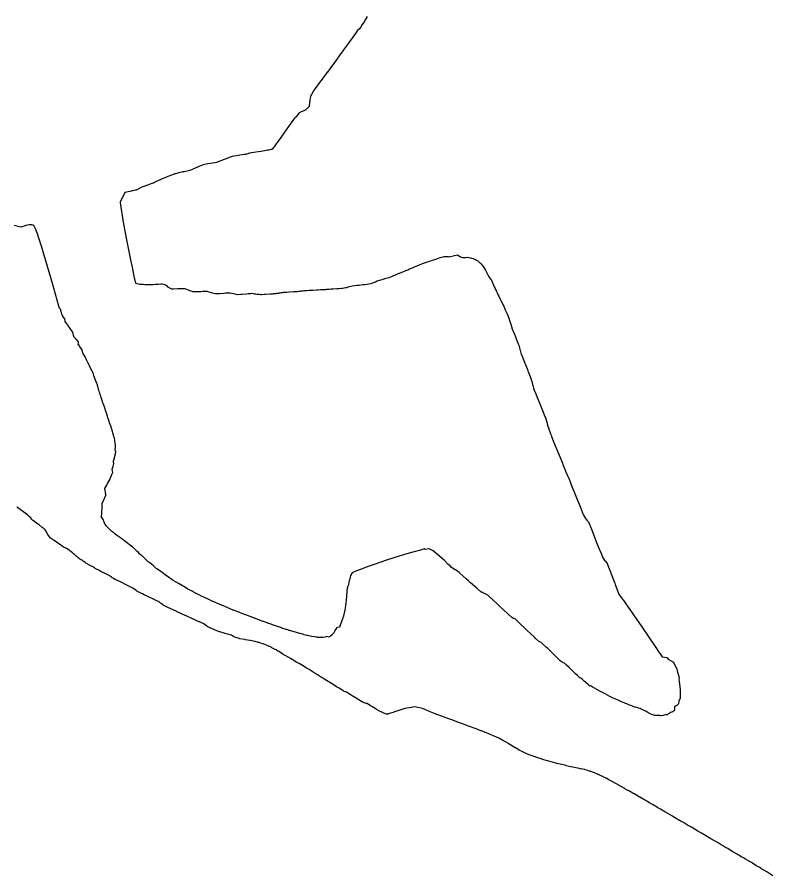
# Model space of a CAD drawing. Header units: metres. Extents: x 483462 to 484492, y 8428718 to 8429266.
# Drawn here: x 483834.43 to 483861.71, y 8429061.82 to 8429092.76 of the extents above; entities that cross this region are included whole.
import ezdxf

# ---------------------------------------------------------------- set-up
doc = ezdxf.new("R2010")
doc.units = ezdxf.units.M
doc.layers.add('C-TOPO-MAJR', color=9, linetype='Continuous')
doc.layers.add('C-TOPO-MINR', color=8, linetype='Continuous')

msp = doc.modelspace()

# ---------------------------------------------------------------- linework, layer by layer
at = {"layer": 'C-TOPO-MAJR', "color": 9, "linetype": 'Continuous', "lineweight": -3, "elevation": 1200, "flags": 128}
msp.add_lwpolyline([(483861.711, 8429061.785), (483861.53, 8429061.897), (483861.491, 8429061.921), (483861.381, 8429061.989), (483861.318, 8429062.026), (483861.277, 8429062.051), (483861.214, 8429062.088), (483861.137, 8429062.134), (483861.098, 8429062.158), (483860.975, 8429062.232), (483860.935, 8429062.256), (483860.849, 8429062.307), (483860.804, 8429062.334), (483860.727, 8429062.379), (483860.652, 8429062.424), (483860.593, 8429062.459), (483860.492, 8429062.518), (483860.418, 8429062.562), (483860.266, 8429062.652), (483860.167, 8429062.711), (483860.081, 8429062.761), (483860.007, 8429062.805), (483859.934, 8429062.848), (483859.84, 8429062.904), (483859.734, 8429062.966), (483859.626, 8429063.029), (483859.473, 8429063.119), (483859.351, 8429063.191), (483859.256, 8429063.247), (483859.195, 8429063.283), (483859.135, 8429063.318), (483859.003, 8429063.395), (483858.91, 8429063.45), (483858.77, 8429063.531), (483858.633, 8429063.611), (483858.482, 8429063.7), (483858.404, 8429063.745), (483858.362, 8429063.77), (483858.32, 8429063.794), (483858.16, 8429063.887), (483858.088, 8429063.93), (483857.926, 8429064.024), (483857.817, 8429064.088), (483857.655, 8429064.182), (483857.598, 8429064.215), (483857.576, 8429064.228), (483857.553, 8429064.241), (483857.387, 8429064.337), (483857.34, 8429064.365), (483857.262, 8429064.41), (483857.097, 8429064.506), (483857.056, 8429064.53), (483856.907, 8429064.616), (483856.892, 8429064.625), (483856.876, 8429064.633), (483856.848, 8429064.65), (483856.702, 8429064.734), (483856.657, 8429064.76), (483856.512, 8429064.844), (483856.488, 8429064.858), (483856.477, 8429064.864), (483856.373, 8429064.924), (483856.363, 8429064.929), (483856.341, 8429064.942), (483856.235, 8429065.003), (483856.215, 8429065.014), (483856.106, 8429065.076), (483856.098, 8429065.08), (483856.09, 8429065.084), (483856.071, 8429065.095), (483855.947, 8429065.163), (483855.93, 8429065.172), (483855.819, 8429065.232), (483855.807, 8429065.238), (483855.794, 8429065.245), (483855.689, 8429065.3), (483855.677, 8429065.306), (483855.582, 8429065.355), (483855.572, 8429065.359), (483855.479, 8429065.404), (483855.47, 8429065.408), (483855.461, 8429065.412), (483855.376, 8429065.451), (483855.371, 8429065.453), (483855.366, 8429065.455), (483855.286, 8429065.488), (483855.279, 8429065.491), (483855.206, 8429065.52), (483855.2, 8429065.523), (483855.135, 8429065.546), (483855.13, 8429065.547), (483855.125, 8429065.549), (483855.061, 8429065.571), (483855.057, 8429065.572), (483854.995, 8429065.591), (483854.991, 8429065.592), (483854.928, 8429065.61), (483854.921, 8429065.612), (483854.849, 8429065.627), (483854.844, 8429065.628), (483854.84, 8429065.629), (483854.762, 8429065.645), (483854.757, 8429065.645), (483854.681, 8429065.659), (483854.678, 8429065.66), (483854.601, 8429065.674), (483854.597, 8429065.675), (483854.496, 8429065.698), (483854.49, 8429065.699), (483854.485, 8429065.7), (483854.359, 8429065.73), (483854.355, 8429065.731), (483854.253, 8429065.755), (483854.245, 8429065.757), (483854.09, 8429065.794), (483854.083, 8429065.796), (483853.922, 8429065.836), (483853.92, 8429065.837), (483853.919, 8429065.837), (483853.758, 8429065.879), (483853.754, 8429065.88), (483853.58, 8429065.928), (483853.578, 8429065.929), (483853.401, 8429065.981), (483853.401, 8429065.982), (483853.401, 8429065.982), (483853.381, 8429065.988), (483853.226, 8429066.037), (483853.225, 8429066.038), (483853.06, 8429066.093), (483853.056, 8429066.095), (483852.914, 8429066.148), (483852.909, 8429066.15), (483852.723, 8429066.232), (483852.714, 8429066.236), (483852.708, 8429066.239), (483852.55, 8429066.318), (483852.546, 8429066.32), (483852.542, 8429066.321), (483852.416, 8429066.394), (483852.408, 8429066.399), (483852.287, 8429066.474), (483852.273, 8429066.482), (483852.155, 8429066.557), (483852.141, 8429066.565), (483852.128, 8429066.574), (483852.008, 8429066.645), (483851.989, 8429066.655), (483851.846, 8429066.731), (483851.82, 8429066.743), (483851.656, 8429066.821), (483851.63, 8429066.832), (483851.511, 8429066.883), (483851.479, 8429066.895), (483851.346, 8429066.948), (483851.328, 8429066.955), (483851.191, 8429067.008), (483851.18, 8429067.012), (483851.168, 8429067.017), (483851.003, 8429067.08), (483850.964, 8429067.094), (483850.763, 8429067.17), (483850.689, 8429067.198), (483850.646, 8429067.213), (483850.439, 8429067.29), (483850.416, 8429067.298), (483850.363, 8429067.317), (483850.159, 8429067.392), (483850.054, 8429067.43), (483849.845, 8429067.505), (483849.785, 8429067.527), (483849.581, 8429067.6), (483849.565, 8429067.603), (483849.522, 8429067.623), (483849.336, 8429067.701), (483849.235, 8429067.742), (483849.064, 8429067.814), (483848.952, 8429067.839), (483848.776, 8429067.874), (483848.652, 8429067.855), (483848.424, 8429067.817), (483848.177, 8429067.737), (483848.057, 8429067.699), (483848.002, 8429067.679), (483847.864, 8429067.636), (483847.843, 8429067.623), (483847.826, 8429067.613), (483847.757, 8429067.613), (483847.724, 8429067.629), (483847.648, 8429067.659), (483847.576, 8429067.701), (483847.508, 8429067.722), (483847.431, 8429067.768), (483847.353, 8429067.816), (483847.23, 8429067.892), (483847.184, 8429067.92), (483847.062, 8429067.996), (483847.026, 8429067.993), (483846.921, 8429068.036), (483846.798, 8429068.112), (483846.668, 8429068.194), (483846.53, 8429068.28), (483846.454, 8429068.327), (483846.319, 8429068.411), (483846.273, 8429068.42), (483846.237, 8429068.436), (483846.213, 8429068.45), (483846.185, 8429068.466), (483846.057, 8429068.546), (483845.961, 8429068.605), (483845.836, 8429068.682), (483845.654, 8429068.795), (483845.535, 8429068.868), (483845.425, 8429068.936), (483845.387, 8429068.961), (483845.349, 8429068.986), (483845.24, 8429069.053), (483845.152, 8429069.107), (483844.968, 8429069.22), (483844.873, 8429069.278), (483844.79, 8429069.328), (483844.609, 8429069.437), (483844.534, 8429069.482), (483844.364, 8429069.582), (483844.299, 8429069.62), (483844.128, 8429069.719), (483844.037, 8429069.772), (483843.99, 8429069.798), (483843.937, 8429069.836), (483843.882, 8429069.874), (483843.848, 8429069.892), (483843.781, 8429069.929), (483843.751, 8429069.946), (483843.626, 8429070.011), (483843.596, 8429070.025), (483843.463, 8429070.088), (483843.433, 8429070.099), (483843.312, 8429070.146), (483843.285, 8429070.155), (483843.164, 8429070.194), (483843.141, 8429070.2), (483843.03, 8429070.232), (483843.001, 8429070.238), (483842.854, 8429070.269), (483842.826, 8429070.274), (483842.676, 8429070.299), (483842.649, 8429070.304), (483842.467, 8429070.333), (483842.442, 8429070.338), (483842.256, 8429070.407), (483842.238, 8429070.411), (483842.175, 8429070.459), (483842.158, 8429070.464), (483842.076, 8429070.488), (483841.924, 8429070.529), (483841.909, 8429070.534), (483841.752, 8429070.581), (483841.739, 8429070.586), (483841.578, 8429070.648), (483841.568, 8429070.652), (483841.408, 8429070.72), (483841.399, 8429070.723), (483841.311, 8429070.764), (483841.242, 8429070.815), (483841.171, 8429070.868), (483841.167, 8429070.87), (483841.034, 8429070.932), (483841.032, 8429070.933), (483840.942, 8429070.974), (483840.772, 8429071.051), (483840.768, 8429071.052), (483840.504, 8429071.173), (483840.495, 8429071.176), (483840.207, 8429071.31), (483840.19, 8429071.318), (483840.172, 8429071.327), (483839.87, 8429071.468), (483839.852, 8429071.477), (483839.704, 8429071.549), (483839.689, 8429071.561), (483839.63, 8429071.605), (483839.613, 8429071.619), (483839.554, 8429071.663), (483839.367, 8429071.755), (483839.334, 8429071.772), (483839.019, 8429071.923), (483838.962, 8429071.95), (483838.923, 8429071.969), (483838.75, 8429072.053), (483838.725, 8429072.072), (483838.68, 8429072.107), (483838.653, 8429072.127), (483838.608, 8429072.162), (483838.459, 8429072.236), (483838.411, 8429072.261), (483838.158, 8429072.385), (483838.079, 8429072.423), (483837.945, 8429072.49), (483837.894, 8429072.515), (483837.865, 8429072.537), (483837.834, 8429072.56), (483837.804, 8429072.583), (483837.774, 8429072.606), (483837.676, 8429072.656), (483837.628, 8429072.681), (483837.458, 8429072.767), (483837.381, 8429072.805), (483837.291, 8429072.851), (483837.246, 8429072.873), (483837.224, 8429072.889), (483837.189, 8429072.914), (483837.166, 8429072.929), (483837.093, 8429072.968), (483837.048, 8429072.992), (483836.965, 8429073.037), (483836.917, 8429073.063), (483836.89, 8429073.082), (483836.842, 8429073.117), (483836.815, 8429073.137), (483836.778, 8429073.165), (483836.735, 8429073.188), (483836.7, 8429073.207), (483836.666, 8429073.226), (483836.639, 8429073.25), (483836.617, 8429073.27), (483836.595, 8429073.29), (483836.564, 8429073.319), (483836.536, 8429073.343), (483836.501, 8429073.373), (483836.47, 8429073.399), (483836.432, 8429073.432), (483836.383, 8429073.469), (483836.322, 8429073.515), (483836.27, 8429073.552), (483836.219, 8429073.589), (483836.185, 8429073.604), (483836.146, 8429073.622), (483836.107, 8429073.64), (483836.054, 8429073.678), (483835.997, 8429073.718), (483835.9, 8429073.789), (483835.809, 8429073.855), (483835.75, 8429073.897), (483835.703, 8429073.931), (483835.677, 8429073.942), (483835.637, 8429073.959), (483835.559, 8429074.064), (483835.545, 8429074.094), (483835.464, 8429074.234), (483835.444, 8429074.27), (483835.407, 8429074.299), (483835.338, 8429074.348), (483835.231, 8429074.44), (483835.167, 8429074.487), (483835.025, 8429074.585), (483834.951, 8429074.635), (483834.931, 8429074.699), (483834.884, 8429074.738), (483834.814, 8429074.792), (483834.772, 8429074.828), (483834.624, 8429074.939), (483834.591, 8429074.967), (483834.45, 8429075.074), (483834.423, 8429075.096)], dxfattribs=at)
at = {"layer": 'C-TOPO-MINR', "color": 8, "linetype": 'Continuous', "lineweight": -3, "elevation": 1202, "flags": 128}
msp.add_lwpolyline([(483847.067, 8429092.781), (483846.931, 8429092.562), (483846.885, 8429092.504), (483846.824, 8429092.385), (483846.804, 8429092.356), (483846.711, 8429092.272), (483846.671, 8429092.215), (483846.549, 8429092.045), (483846.514, 8429091.996), (483846.38, 8429091.809), (483846.353, 8429091.772), (483846.215, 8429091.582), (483846.192, 8429091.55), (483846.024, 8429091.318), (483846.009, 8429091.297), (483845.823, 8429091.041), (483845.818, 8429091.034), (483845.717, 8429090.898), (483845.631, 8429090.783), (483845.627, 8429090.777), (483845.404, 8429090.481), (483845.382, 8429090.451), (483845.194, 8429090.19), (483845.16, 8429090.143), (483845.06, 8429089.978), (483845.037, 8429089.941), (483845.003, 8429089.786), (483844.993, 8429089.731), (483844.99, 8429089.692), (483844.979, 8429089.54), (483844.858, 8429089.416), (483844.776, 8429089.387), (483844.68, 8429089.341), (483844.662, 8429089.331), (483844.641, 8429089.323), (483844.611, 8429089.312), (483844.491, 8429089.151), (483844.452, 8429089.133), (483844.402, 8429089.065), (483844.29, 8429088.907), (483844.082, 8429088.614), (483843.948, 8429088.423), (483843.783, 8429088.187), (483843.71, 8429088.087), (483843.62, 8429087.989), (483843.594, 8429087.984), (483843.562, 8429087.978), (483843.516, 8429087.967), (483843.471, 8429087.959), (483843.423, 8429087.951), (483843.363, 8429087.942), (483843.306, 8429087.932), (483843.241, 8429087.921), (483843.15, 8429087.907), (483843.044, 8429087.891), (483842.974, 8429087.881), (483842.886, 8429087.867), (483842.843, 8429087.857), (483842.823, 8429087.851), (483842.781, 8429087.839), (483842.761, 8429087.832), (483842.71, 8429087.818), (483842.687, 8429087.811), (483842.633, 8429087.803), (483842.564, 8429087.793), (483842.469, 8429087.779), (483842.348, 8429087.762), (483842.259, 8429087.746), (483842.2, 8429087.737), (483842.12, 8429087.711), (483842.086, 8429087.699), (483842.005, 8429087.669), (483841.972, 8429087.657), (483841.865, 8429087.611), (483841.824, 8429087.593), (483841.77, 8429087.573), (483841.627, 8429087.52), (483841.578, 8429087.512), (483841.481, 8429087.493), (483841.414, 8429087.483), (483841.312, 8429087.47), (483841.254, 8429087.459), (483841.15, 8429087.438), (483841.028, 8429087.391), (483840.97, 8429087.367), (483840.835, 8429087.306), (483840.78, 8429087.283), (483840.663, 8429087.235), (483840.619, 8429087.224), (483840.456, 8429087.185), (483840.41, 8429087.176), (483840.376, 8429087.168), (483840.253, 8429087.143), (483840.165, 8429087.115), (483840.13, 8429087.104), (483840.042, 8429087.073), (483840.009, 8429087.061), (483839.877, 8429087.009), (483839.845, 8429086.996), (483839.641, 8429086.914), (483839.605, 8429086.899), (483839.585, 8429086.891), (483839.472, 8429086.844), (483839.426, 8429086.818), (483839.414, 8429086.811), (483839.368, 8429086.785), (483839.356, 8429086.778), (483839.334, 8429086.77), (483839.201, 8429086.722), (483839.168, 8429086.71), (483838.93, 8429086.625), (483838.914, 8429086.619), (483838.748, 8429086.532), (483838.729, 8429086.522), (483838.704, 8429086.516), (483838.581, 8429086.497), (483838.564, 8429086.487), (483838.322, 8429086.432), (483838.148, 8429086.083), (483838.148, 8429086.074), (483838.173, 8429085.912), (483838.232, 8429085.523), (483838.247, 8429085.441), (483838.367, 8429084.787), (483838.464, 8429084.305), (483838.523, 8429084.008), (483838.58, 8429083.741), (483838.636, 8429083.478), (483838.662, 8429083.362), (483838.671, 8429083.326), (483838.673, 8429083.32), (483838.708, 8429083.167), (483838.859, 8429083.131), (483838.864, 8429083.13), (483838.96, 8429083.127), (483838.978, 8429083.129), (483839.052, 8429083.118), (483839.184, 8429083.114), (483839.235, 8429083.118), (483839.337, 8429083.121), (483839.421, 8429083.128), (483839.526, 8429083.133), (483839.621, 8429083.138), (483839.673, 8429083.139), (483839.762, 8429083.12), (483839.784, 8429083.1), (483839.822, 8429083.075), (483839.863, 8429083.037), (483839.904, 8429083.012), (483839.953, 8429082.988), (483840.005, 8429082.962), (483840.082, 8429082.963), (483840.215, 8429082.969), (483840.289, 8429082.971), (483840.384, 8429082.97), (483840.48, 8429082.971), (483840.549, 8429082.945), (483840.626, 8429082.916), (483840.704, 8429082.887), (483840.771, 8429082.862), (483840.867, 8429082.863), (483840.922, 8429082.862), (483841.061, 8429082.87), (483841.121, 8429082.876), (483841.22, 8429082.877), (483841.277, 8429082.877), (483841.349, 8429082.857), (483841.434, 8429082.832), (483841.52, 8429082.809), (483841.589, 8429082.789), (483841.695, 8429082.793), (483841.75, 8429082.794), (483841.897, 8429082.807), (483841.957, 8429082.814), (483842.053, 8429082.82), (483842.106, 8429082.822), (483842.168, 8429082.808), (483842.244, 8429082.79), (483842.322, 8429082.773), (483842.383, 8429082.759), (483842.49, 8429082.765), (483842.549, 8429082.768), (483842.706, 8429082.782), (483842.773, 8429082.79), (483842.864, 8429082.797), (483842.907, 8429082.801), (483842.951, 8429082.794), (483843.005, 8429082.785), (483843.044, 8429082.777), (483843.094, 8429082.768), (483843.138, 8429082.764), (483843.172, 8429082.762), (483843.216, 8429082.76), (483843.25, 8429082.758), (483843.348, 8429082.765), (483843.396, 8429082.767), (483843.566, 8429082.779), (483843.644, 8429082.784), (483843.689, 8429082.788), (483843.783, 8429082.794), (483843.811, 8429082.798), (483843.846, 8429082.802), (483843.88, 8429082.806), (483843.908, 8429082.81), (483843.943, 8429082.817), (483843.971, 8429082.823), (483844.006, 8429082.83), (483844.035, 8429082.836), (483844.126, 8429082.842), (483844.172, 8429082.845), (483844.251, 8429082.849), (483844.413, 8429082.859), (483844.464, 8429082.863), (483844.558, 8429082.869), (483844.595, 8429082.874), (483844.638, 8429082.88), (483844.676, 8429082.885), (483844.719, 8429082.891), (483844.758, 8429082.894), (483844.803, 8429082.897), (483844.849, 8429082.9), (483844.89, 8429082.902), (483844.978, 8429082.908), (483845.027, 8429082.911), (483845.103, 8429082.916), (483845.253, 8429082.925), (483845.3, 8429082.928), (483845.385, 8429082.934), (483845.42, 8429082.935), (483845.46, 8429082.936), (483845.495, 8429082.937), (483845.534, 8429082.939), (483845.571, 8429082.941), (483845.612, 8429082.944), (483845.653, 8429082.947), (483845.691, 8429082.949), (483845.768, 8429082.955), (483845.845, 8429082.96), (483845.977, 8429082.97), (483846.061, 8429082.977), (483846.141, 8429082.983), (483846.188, 8429082.989), (483846.237, 8429082.995), (483846.284, 8429083.003), (483846.333, 8429083.011), (483846.381, 8429083.027), (483846.428, 8429083.042), (483846.476, 8429083.058), (483846.525, 8429083.074), (483846.626, 8429083.084), (483846.696, 8429083.091), (483846.773, 8429083.098), (483846.911, 8429083.111), (483846.971, 8429083.118), (483847.073, 8429083.13), (483847.132, 8429083.141), (483847.217, 8429083.156), (483847.291, 8429083.186), (483847.362, 8429083.214), (483847.431, 8429083.243), (483847.516, 8429083.279), (483847.608, 8429083.303), (483847.681, 8429083.323), (483847.754, 8429083.343), (483847.859, 8429083.372), (483847.926, 8429083.399), (483848.006, 8429083.431), (483848.09, 8429083.467), (483848.167, 8429083.5), (483848.232, 8429083.528), (483848.314, 8429083.561), (483848.389, 8429083.591), (483848.464, 8429083.622), (483848.533, 8429083.65), (483848.599, 8429083.678), (483848.664, 8429083.706), (483848.73, 8429083.735), (483848.794, 8429083.763), (483848.873, 8429083.794), (483848.951, 8429083.825), (483849.066, 8429083.87), (483849.132, 8429083.894), (483849.207, 8429083.923), (483849.257, 8429083.939), (483849.318, 8429083.958), (483849.368, 8429083.974), (483849.43, 8429083.993), (483849.511, 8429084.02), (483849.579, 8429084.043), (483849.706, 8429084.085), (483849.765, 8429084.103), (483849.843, 8429084.126), (483849.881, 8429084.125), (483849.935, 8429084.123), (483849.99, 8429084.121), (483850.028, 8429084.119), (483850.072, 8429084.13), (483850.178, 8429084.155), (483850.221, 8429084.163), (483850.328, 8429084.184), (483850.378, 8429084.156), (483850.427, 8429084.126), (483850.465, 8429084.106), (483850.525, 8429084.087), (483850.588, 8429084.091), (483850.617, 8429084.094), (483850.688, 8429084.099), (483850.722, 8429084.093), (483850.801, 8429084.078), (483850.829, 8429084.072), (483850.891, 8429084.057), (483850.923, 8429084.042), (483850.951, 8429084.029), (483850.982, 8429084.014), (483851.019, 8429083.99), (483851.037, 8429083.979), (483851.056, 8429083.966), (483851.097, 8429083.938), (483851.136, 8429083.9), (483851.157, 8429083.881), (483851.198, 8429083.837), (483851.22, 8429083.815), (483851.257, 8429083.761), (483851.279, 8429083.73), (483851.317, 8429083.668), (483851.341, 8429083.631), (483851.375, 8429083.56), (483851.395, 8429083.519), (483851.421, 8429083.464), (483851.443, 8429083.419), (483851.473, 8429083.378), (483851.497, 8429083.345), (483851.529, 8429083.302), (483851.552, 8429083.27), (483851.58, 8429083.21), (483851.605, 8429083.156), (483851.63, 8429083.097), (483851.656, 8429083.037), (483851.685, 8429082.977), (483851.701, 8429082.942), (483851.731, 8429082.878), (483851.747, 8429082.845), (483851.764, 8429082.81), (483851.8, 8429082.734), (483851.818, 8429082.697), (483851.858, 8429082.615), (483851.882, 8429082.567), (483851.92, 8429082.491), (483851.959, 8429082.412), (483851.981, 8429082.367), (483851.995, 8429082.336), (483852.039, 8429082.236), (483852.051, 8429082.208), (483852.095, 8429082.107), (483852.107, 8429082.077), (483852.143, 8429081.994), (483852.156, 8429081.96), (483852.191, 8429081.875), (483852.198, 8429081.852), (483852.232, 8429081.74), (483852.239, 8429081.716), (483852.287, 8429081.563), (483852.293, 8429081.544), (483852.354, 8429081.393), (483852.359, 8429081.38), (483852.447, 8429081.17), (483852.451, 8429081.162), (483852.522, 8429080.979), (483852.523, 8429080.977), (483852.523, 8429080.975), (483852.537, 8429080.926), (483852.577, 8429080.784), (483852.578, 8429080.781), (483852.63, 8429080.596), (483852.635, 8429080.585), (483852.719, 8429080.37), (483852.733, 8429080.334), (483852.849, 8429080.054), (483852.871, 8429079.998), (483852.948, 8429079.801), (483852.964, 8429079.76), (483852.997, 8429079.652), (483853.007, 8429079.615), (483853.033, 8429079.514), (483853.045, 8429079.474), (483853.074, 8429079.373), (483853.1, 8429079.307), (483853.151, 8429079.177), (483853.208, 8429079.035), (483853.283, 8429078.851), (483853.349, 8429078.688), (483853.42, 8429078.514), (483853.459, 8429078.414), (483853.502, 8429078.305), (483853.524, 8429078.236), (483853.55, 8429078.155), (483853.568, 8429078.092), (483853.593, 8429078.009), (483853.612, 8429077.949), (483853.64, 8429077.866), (483853.659, 8429077.812), (483853.69, 8429077.725), (483853.707, 8429077.678), (483853.725, 8429077.631), (483853.786, 8429077.478), (483853.811, 8429077.415), (483853.938, 8429077.097), (483853.969, 8429077.021), (483854.113, 8429076.664), (483854.133, 8429076.615), (483854.144, 8429076.589), (483854.222, 8429076.397), (483854.229, 8429076.381), (483854.277, 8429076.273), (483854.327, 8429076.16), (483854.331, 8429076.152), (483854.416, 8429075.94), (483854.423, 8429075.924), (483854.423, 8429075.922), (483854.603, 8429075.474), (483854.751, 8429075.106), (483854.787, 8429075.015), (483854.856, 8429074.846), (483854.878, 8429074.792), (483854.915, 8429074.728), (483854.946, 8429074.677), (483854.958, 8429074.658), (483854.967, 8429074.647), (483854.995, 8429074.614), (483855.019, 8429074.586), (483855.054, 8429074.559), (483855.082, 8429074.491), (483855.138, 8429074.347), (483855.246, 8429074.071), (483855.326, 8429073.872), (483855.42, 8429073.631), (483855.52, 8429073.382), (483855.559, 8429073.284), (483855.648, 8429073.142), (483855.673, 8429073.13), (483855.733, 8429073.047), (483855.783, 8429072.919), (483855.84, 8429072.769), (483855.959, 8429072.458), (483856.004, 8429072.342), (483856.023, 8429072.294), (483856.157, 8429071.946), (483856.271, 8429071.769), (483856.309, 8429071.742), (483856.434, 8429071.56), (483856.468, 8429071.51), (483856.786, 8429071.045), (483856.792, 8429071.036), (483856.849, 8429070.954), (483857.184, 8429070.46), (483857.229, 8429070.395), (483857.483, 8429070.022), (483857.597, 8429069.856), (483857.633, 8429069.803), (483857.638, 8429069.796), (483857.72, 8429069.682), (483857.888, 8429069.652), (483857.928, 8429069.592), (483858.128, 8429069.49), (483858.245, 8429069.233), (483858.262, 8429069.193), (483858.264, 8429069.133), (483858.279, 8429069.089), (483858.303, 8429069.026), (483858.325, 8429068.915), (483858.323, 8429068.864), (483858.333, 8429068.791), (483858.343, 8429068.711), (483858.352, 8429068.601), (483858.362, 8429068.488), (483858.364, 8429068.365), (483858.363, 8429068.257), (483858.361, 8429068.193), (483858.312, 8429068.088), (483858.309, 8429067.988), (483858.241, 8429067.925), (483858.167, 8429067.889), (483858.159, 8429067.806), (483858.143, 8429067.736), (483858.042, 8429067.67), (483858.014, 8429067.682), (483857.969, 8429067.642), (483857.915, 8429067.608), (483857.894, 8429067.592), (483857.849, 8429067.59), (483857.783, 8429067.573), (483857.754, 8429067.567), (483857.682, 8429067.555), (483857.653, 8429067.549), (483857.633, 8429067.563), (483857.564, 8429067.561), (483857.536, 8429067.561), (483857.47, 8429067.565), (483857.442, 8429067.565), (483857.426, 8429067.577), (483857.366, 8429067.594), (483857.343, 8429067.602), (483857.288, 8429067.622), (483857.261, 8429067.632), (483857.24, 8429067.644), (483857.194, 8429067.673), (483857.173, 8429067.687), (483857.127, 8429067.716), (483857.088, 8429067.736), (483857.02, 8429067.77), (483856.961, 8429067.798), (483856.924, 8429067.817), (483856.867, 8429067.831), (483856.837, 8429067.838), (483856.802, 8429067.848), (483856.784, 8429067.853), (483856.746, 8429067.864), (483856.726, 8429067.87), (483856.693, 8429067.883), (483856.643, 8429067.902), (483856.583, 8429067.926), (483856.54, 8429067.943), (483856.445, 8429067.982), (483856.364, 8429068.015), (483856.228, 8429068.074), (483856.156, 8429068.104), (483856.127, 8429068.113), (483856.041, 8429068.152), (483856.005, 8429068.169), (483855.926, 8429068.206), (483855.832, 8429068.252), (483855.747, 8429068.293), (483855.653, 8429068.342), (483855.558, 8429068.393), (483855.465, 8429068.444), (483855.362, 8429068.502), (483855.274, 8429068.553), (483855.224, 8429068.581), (483855.152, 8429068.628), (483855.126, 8429068.634), (483855.096, 8429068.641), (483855.041, 8429068.684), (483854.959, 8429068.755), (483854.911, 8429068.797), (483854.825, 8429068.871), (483854.778, 8429068.914), (483854.74, 8429068.927), (483854.656, 8429069.006), (483854.593, 8429069.065), (483854.43, 8429069.222), (483854.355, 8429069.294), (483854.26, 8429069.384), (483854.191, 8429069.451), (483854.147, 8429069.47), (483854.114, 8429069.485), (483854.077, 8429069.502), (483854.027, 8429069.55), (483853.894, 8429069.678), (483853.844, 8429069.726), (483853.584, 8429069.978), (483853.542, 8429070.018), (483853.386, 8429070.168), (483853.352, 8429070.2), (483853.301, 8429070.225), (483853.249, 8429070.249), (483853.131, 8429070.361), (483853.105, 8429070.386), (483852.846, 8429070.633), (483852.831, 8429070.647), (483852.817, 8429070.661), (483852.552, 8429070.914), (483852.51, 8429070.954), (483852.42, 8429071.039), (483852.358, 8429071.068), (483852.355, 8429071.07), (483852.294, 8429071.099), (483852.29, 8429071.101), (483852.153, 8429071.227), (483852.145, 8429071.234), (483852.13, 8429071.248), (483851.848, 8429071.511), (483851.819, 8429071.538), (483851.557, 8429071.782), (483851.535, 8429071.803), (483851.418, 8429071.91), (483851.394, 8429071.922), (483851.346, 8429071.946), (483851.3, 8429071.967), (483851.264, 8429071.984), (483851.241, 8429071.994), (483851.205, 8429072.012), (483851.185, 8429072.021), (483851.165, 8429072.031), (483851.053, 8429072.13), (483851.021, 8429072.157), (483850.795, 8429072.357), (483850.721, 8429072.423), (483850.641, 8429072.495), (483850.429, 8429072.683), (483850.386, 8429072.721), (483850.296, 8429072.801), (483850.263, 8429072.816), (483850.244, 8429072.826), (483850.224, 8429072.834), (483850.176, 8429072.864), (483850.143, 8429072.882), (483850.115, 8429072.901), (483850.061, 8429072.964), (483849.981, 8429073.031), (483849.856, 8429073.162), (483849.692, 8429073.298), (483849.544, 8429073.425), (483849.445, 8429073.506), (483849.311, 8429073.574), (483849.155, 8429073.556), (483849.123, 8429073.573), (483848.992, 8429073.534), (483848.715, 8429073.462), (483848.416, 8429073.372), (483848.061, 8429073.261), (483847.73, 8429073.159), (483847.356, 8429073.03), (483847.1, 8429072.946), (483846.789, 8429072.827), (483846.678, 8429072.781), (483846.525, 8429072.708), (483846.468, 8429072.611), (483846.438, 8429072.485), (483846.413, 8429072.435), (483846.39, 8429072.297), (483846.379, 8429072.246), (483846.361, 8429072.222), (483846.339, 8429072.067), (483846.338, 8429072.043), (483846.323, 8429071.883), (483846.321, 8429071.845), (483846.314, 8429071.748), (483846.313, 8429071.727), (483846.302, 8429071.636), (483846.301, 8429071.624), (483846.288, 8429071.531), (483846.287, 8429071.52), (483846.262, 8429071.377), (483846.259, 8429071.363), (483846.215, 8429071.161), (483846.214, 8429071.155), (483846.212, 8429071.153), (483846.143, 8429070.954), (483846.14, 8429070.945), (483846.14, 8429070.945), (483846.089, 8429070.82), (483846.087, 8429070.815), (483846.053, 8429070.758), (483845.96, 8429070.723), (483845.957, 8429070.717), (483845.906, 8429070.628), (483845.902, 8429070.622), (483845.847, 8429070.526), (483845.842, 8429070.52), (483845.795, 8429070.472), (483845.79, 8429070.467), (483845.749, 8429070.428), (483845.701, 8429070.398), (483845.694, 8429070.393), (483845.616, 8429070.413), (483845.61, 8429070.41), (483845.55, 8429070.396), (483845.543, 8429070.395), (483845.536, 8429070.393), (483845.465, 8429070.377), (483845.453, 8429070.377), (483845.367, 8429070.379), (483845.266, 8429070.385), (483845.25, 8429070.386), (483845.078, 8429070.417), (483845.059, 8429070.42), (483844.909, 8429070.449), (483844.885, 8429070.454), (483844.84, 8429070.467), (483844.794, 8429070.48), (483844.777, 8429070.485), (483844.649, 8429070.521), (483844.631, 8429070.526), (483844.399, 8429070.592), (483844.265, 8429070.631), (483844.251, 8429070.635), (483844.201, 8429070.651), (483844.151, 8429070.667), (483844.138, 8429070.671), (483843.992, 8429070.721), (483843.982, 8429070.724), (483843.717, 8429070.815), (483843.711, 8429070.817), (483843.56, 8429070.869), (483843.509, 8429070.886), (483843.458, 8429070.904), (483843.456, 8429070.905), (483843.324, 8429070.954), (483843.303, 8429070.962), (483843.303, 8429070.962), (483843.031, 8429071.064), (483843.026, 8429071.065), (483843.023, 8429071.067), (483842.874, 8429071.123), (483842.87, 8429071.124), (483842.782, 8429071.157), (483842.778, 8429071.158), (483842.682, 8429071.195), (483842.677, 8429071.197), (483842.478, 8429071.274), (483842.467, 8429071.278), (483842.266, 8429071.358), (483842.251, 8429071.364), (483842.236, 8429071.37), (483842.033, 8429071.453), (483842.015, 8429071.46), (483841.822, 8429071.541), (483841.81, 8429071.546), (483841.72, 8429071.584), (483841.708, 8429071.589), (483841.629, 8429071.622), (483841.616, 8429071.627), (483841.51, 8429071.676), (483841.494, 8429071.684), (483841.467, 8429071.696), (483841.28, 8429071.784), (483841.261, 8429071.793), (483841.16, 8429071.84), (483841.146, 8429071.847), (483841.079, 8429071.877), (483841.064, 8429071.884), (483840.978, 8429071.929), (483840.943, 8429071.948), (483840.79, 8429072.028), (483840.753, 8429072.048), (483840.67, 8429072.092), (483840.653, 8429072.1), (483840.598, 8429072.128), (483840.581, 8429072.136), (483840.446, 8429072.216), (483840.407, 8429072.239), (483840.277, 8429072.317), (483840.235, 8429072.341), (483840.217, 8429072.351), (483840.171, 8429072.377), (483840.152, 8429072.387), (483840.067, 8429072.442), (483840.034, 8429072.463), (483839.896, 8429072.555), (483839.842, 8429072.591), (483839.785, 8429072.633), (483839.65, 8429072.732), (483839.611, 8429072.762), (483839.533, 8429072.821), (483839.512, 8429072.834), (483839.475, 8429072.856), (483839.453, 8429072.87), (483839.412, 8429072.907), (483839.338, 8429072.973), (483839.295, 8429073.011), (483839.224, 8429073.074), (483839.201, 8429073.089), (483839.171, 8429073.109), (483839.148, 8429073.125), (483839.085, 8429073.187), (483839.043, 8429073.228), (483838.997, 8429073.274), (483838.937, 8429073.334), (483838.907, 8429073.356), (483838.875, 8429073.38), (483838.845, 8429073.403), (483838.795, 8429073.453), (483838.748, 8429073.499), (483838.666, 8429073.576), (483838.592, 8429073.646), (483838.504, 8429073.715), (483838.42, 8429073.782), (483838.358, 8429073.828), (483838.308, 8429073.865), (483838.275, 8429073.894), (483838.252, 8429073.914), (483838.217, 8429073.943), (483838.163, 8429073.979), (483838.09, 8429074.027), (483838.017, 8429074.074), (483837.966, 8429074.108), (483837.935, 8429074.136), (483837.918, 8429074.153), (483837.888, 8429074.182), (483837.856, 8429074.207), (483837.794, 8429074.263), (483837.752, 8429074.304), (483837.691, 8429074.359), (483837.645, 8429074.405), (483837.614, 8429074.46), (483837.574, 8429074.544), (483837.532, 8429074.634), (483837.515, 8429074.669), (483837.493, 8429074.711), (483837.487, 8429074.724), (483837.468, 8429074.761), (483837.484, 8429074.807), (483837.485, 8429074.84), (483837.492, 8429074.963), (483837.497, 8429075.01), (483837.503, 8429075.136), (483837.499, 8429075.191), (483837.507, 8429075.216), (483837.564, 8429075.35), (483837.572, 8429075.369), (483837.632, 8429075.513), (483837.635, 8429075.52), (483837.628, 8429075.57), (483837.627, 8429075.574), (483837.618, 8429075.626), (483837.617, 8429075.63), (483837.605, 8429075.687), (483837.595, 8429075.748), (483837.598, 8429075.753), (483837.664, 8429075.876), (483837.699, 8429075.94), (483837.763, 8429076.058), (483837.765, 8429076.062), (483837.84, 8429076.225), (483837.842, 8429076.231), (483837.884, 8429076.334), (483837.874, 8429076.382), (483837.872, 8429076.389), (483837.862, 8429076.437), (483837.86, 8429076.445), (483837.863, 8429076.455), (483837.894, 8429076.556), (483837.897, 8429076.567), (483837.927, 8429076.66), (483837.912, 8429076.722), (483837.909, 8429076.73), (483837.907, 8429076.739), (483837.911, 8429076.75), (483837.931, 8429076.814), (483837.936, 8429076.828), (483837.961, 8429076.907), (483837.964, 8429076.923), (483837.981, 8429077.001), (483837.983, 8429077.016), (483837.994, 8429077.075), (483837.982, 8429077.118), (483837.976, 8429077.138), (483837.976, 8429077.158), (483837.979, 8429077.228), (483837.979, 8429077.255), (483837.98, 8429077.35), (483837.976, 8429077.381), (483837.962, 8429077.477), (483837.957, 8429077.504), (483837.945, 8429077.571), (483837.933, 8429077.608), (483837.924, 8429077.636), (483837.913, 8429077.676), (483837.886, 8429077.766), (483837.873, 8429077.81), (483837.848, 8429077.897), (483837.841, 8429077.918), (483837.828, 8429077.961), (483837.822, 8429077.983), (483837.803, 8429078.037), (483837.771, 8429078.128), (483837.75, 8429078.189), (483837.719, 8429078.276), (483837.71, 8429078.308), (483837.695, 8429078.356), (483837.685, 8429078.389), (483837.678, 8429078.413), (483837.667, 8429078.449), (483837.659, 8429078.474), (483837.648, 8429078.512), (483837.627, 8429078.57), (483837.606, 8429078.629), (483837.581, 8429078.699), (483837.557, 8429078.766), (483837.537, 8429078.823), (483837.519, 8429078.876), (483837.501, 8429078.927), (483837.489, 8429078.964), (483837.475, 8429079.008), (483837.464, 8429079.043), (483837.451, 8429079.086), (483837.442, 8429079.114), (483837.429, 8429079.155), (483837.415, 8429079.196), (483837.407, 8429079.222), (483837.394, 8429079.264), (483837.386, 8429079.29), (483837.374, 8429079.327), (483837.367, 8429079.352), (483837.353, 8429079.396), (483837.344, 8429079.433), (483837.338, 8429079.456), (483837.328, 8429079.499), (483837.308, 8429079.55), (483837.263, 8429079.662), (483837.246, 8429079.706), (483837.201, 8429079.819), (483837.184, 8429079.891), (483837.182, 8429079.904), (483837.165, 8429079.936), (483837.111, 8429080.043), (483837.097, 8429080.07), (483837.04, 8429080.183), (483837.021, 8429080.227), (483837.017, 8429080.237), (483836.997, 8429080.282), (483836.989, 8429080.3), (483836.94, 8429080.404), (483836.887, 8429080.512), (483836.882, 8429080.524), (483836.878, 8429080.529), (483836.846, 8429080.572), (483836.814, 8429080.616), (483836.795, 8429080.691), (483836.794, 8429080.696), (483836.768, 8429080.784), (483836.767, 8429080.787), (483836.766, 8429080.789), (483836.7, 8429080.866), (483836.7, 8429080.866), (483836.673, 8429080.926), (483836.648, 8429080.926), (483836.641, 8429080.933), (483836.641, 8429080.934), (483836.641, 8429080.934), (483836.643, 8429080.993), (483836.644, 8429081.051), (483836.564, 8429081.141), (483836.56, 8429081.146), (483836.483, 8429081.23), (483836.478, 8429081.241), (483836.442, 8429081.398), (483836.434, 8429081.409), (483836.347, 8429081.533), (483836.264, 8429081.647), (483836.244, 8429081.674), (483836.191, 8429081.748), (483836.167, 8429081.778), (483836.157, 8429081.873), (483836.085, 8429081.958), (483836.077, 8429081.987), (483836.058, 8429082.006), (483835.998, 8429082.221), (483835.965, 8429082.261), (483835.943, 8429082.33), (483835.817, 8429082.773), (483835.758, 8429082.979), (483835.66, 8429083.317), (483835.531, 8429083.763), (483835.398, 8429084.211), (483835.312, 8429084.494), (483835.204, 8429084.83), (483835.166, 8429084.946), (483835.098, 8429085.125), (483835.063, 8429085.194), (483835.05, 8429085.208), (483835.035, 8429085.247), (483835.01, 8429085.257), (483834.961, 8429085.271), (483834.897, 8429085.274), (483834.866, 8429085.265), (483834.749, 8429085.241), (483834.725, 8429085.235), (483834.563, 8429085.183), (483834.333, 8429085.248)], dxfattribs=at)

doc.saveas('drawing.dxf')
